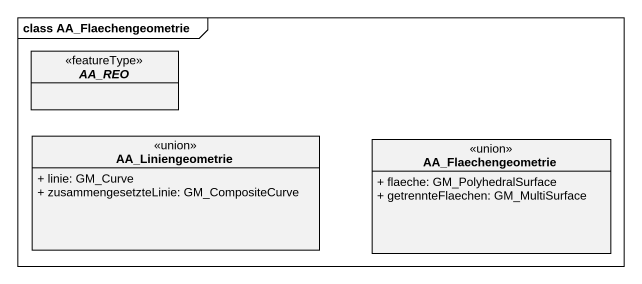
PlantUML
@startuml
mainframe class AA_Flaechengeometrie
hide circle
hide empty members
skinparam classAttributeIconSize 0
abstract class AA_REO <<featureType>>
class AA_Liniengeometrie <<union>> {
  + linie: GM_Curve
  + zusammengesetzteLinie: GM_CompositeCurve
}
class AA_Flaechengeometrie <<union>> {
  + flaeche: GM_PolyhedralSurface
  + getrennteFlaechen: GM_MultiSurface
}
@enduml
